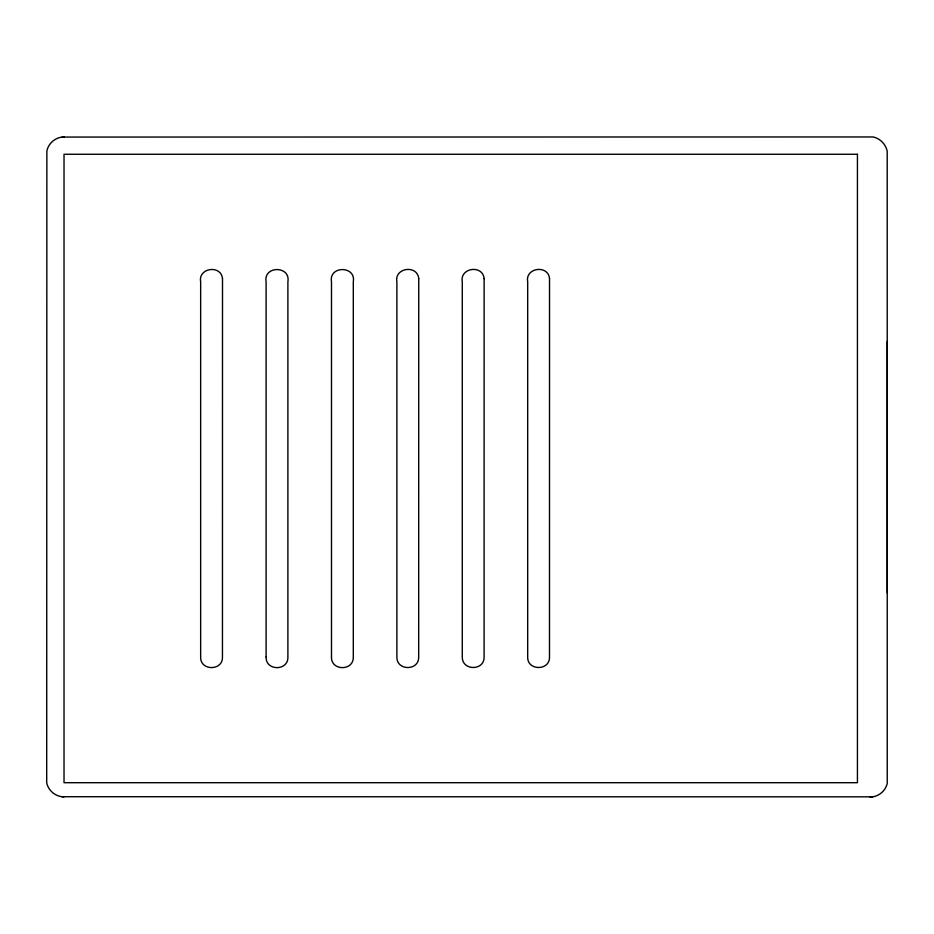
<?xml version="1.0" encoding="UTF-8"?>
<svg xmlns="http://www.w3.org/2000/svg" width="934" height="934" viewBox="0 0 934 934"><rect width="100%" height="100%" fill="white"/><g stroke="black" fill="none" stroke-linecap="round" stroke-linejoin="round"><path stroke-width="1.4" d="M64.189 136.959C56.028 136.831 48.393 143.054 46.863 151.075L46.7 782.704C48.229 790.724 55.865 796.947 64.026 796.83M870.021 797.041C878.042 797.157 885.607 791.156 887.242 783.287L887.207 151.261C885.817 144.315 880.143 138.512 873.22 136.959L62.181 137.065M887.265 592.786L887.265 341.4M62.018 796.714L872.613 796.83M266.097 656.976C265.56 671.149 288.419 671.184 287.894 656.976L287.894 281.776C290.766 265.513 263.225 265.513 266.097 281.776L266.097 656.976M331.488 656.976C330.963 671.149 353.823 671.184 353.297 656.976L353.297 281.776C356.169 265.513 328.616 265.513 331.488 281.776L331.488 656.976M222.502 278.694L222.455 657.057C222.981 671.056 200.121 671.056 200.658 657.057L200.658 281.858C197.915 267.766 221.113 264.404 222.502 278.694M418.736 278.612L418.689 656.976C419.074 671.032 396.495 671.021 396.892 656.976L396.892 281.776C394.136 267.719 417.37 264.334 418.736 278.612M484.127 278.612L484.092 656.976C484.489 670.997 462.026 670.939 462.283 656.976L462.283 281.776C459.54 267.719 482.773 264.334 484.127 278.612M549.531 278.612L549.484 656.976C550.021 670.974 527.161 670.974 527.687 656.976L527.687 281.776C524.931 267.719 548.165 264.334 549.531 278.612M857.435 154.262L64.026 154.262L64.026 782.704L857.435 782.704L857.435 154.262"/></g></svg>
